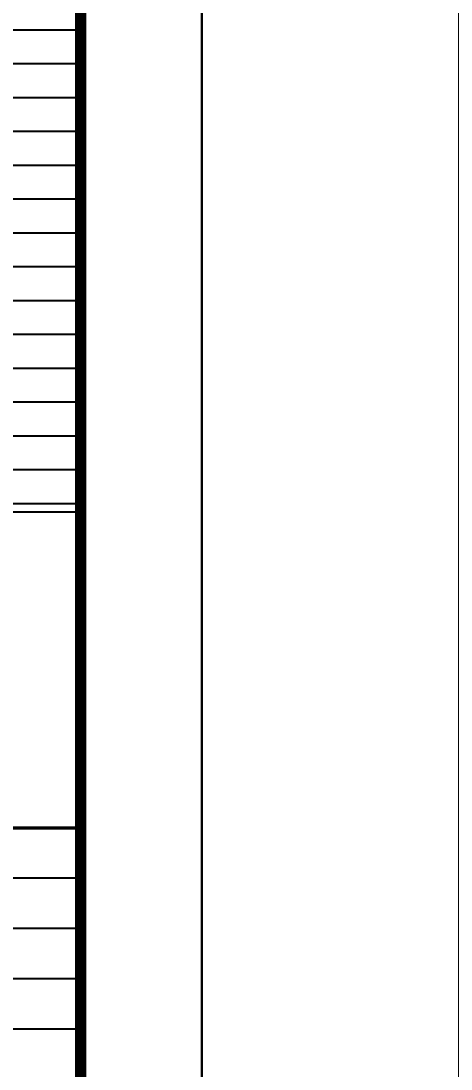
# Model space of a CAD drawing. Header units: millimetres. Extents: x 3355 to 129505, y 4600 to 34300.
# Drawn here: x 43800 to 47617, y 14512 to 23806 of the extents above; entities that cross this region are included whole.
import ezdxf
from ezdxf.enums import TextEntityAlignment as Align
from ezdxf.xclip import XClip

# ---------------------------------------------------------------- set-up
doc = ezdxf.new("R2010")
doc.units = ezdxf.units.MM
doc.header["$LTSCALE"] = 800
doc.header["$XCLIPFRAME"] = 0
for name, pattern in [('CEN', [62, 60, -1, 0, -1]), ('DASH', [0.35, 0.25, -0.1]), ('PHANTOM2', [1.25, 0.625, -0.125, 0.125, -0.125, 0.125, -0.125]), ('점선1', [2, 1.25, -0.75])]:
    doc.linetypes.add(name, pattern=pattern)
doc.layers.get('Defpoints').update_dxf_attribs({"color": 167})
for name, color, linetype in [('arch', 8, 'Continuous'), ('XR-SHEET-SHT', 5, 'Continuous'), ('XREF', 7, 'CEN')]:
    doc.layers.add(name, color=color, linetype=linetype)
doc.layers.add('TXT-1', color=137, linetype='Continuous', plot=False)
doc.layers.add('건축도면', color=9, linetype='Continuous', lineweight=25)
doc.styles.add('스타일1', font='malgun.ttf')

# ---------------------------------------------------------------- blocks, each defined once
blk = doc.blocks.new('XR-FORM-EE', base_point=(461, 408))
at = {"layer": 'Defpoints', "linetype": 'Continuous', "ltscale": 2}
for points in [[(147457, 76511), (163900, 76511)], [(147457, 75311), (163900, 75311)], [(147457, 74111), (163900, 74111)], [(147457, 72911), (163900, 72911)], [(147457, 71711), (163900, 71711)], [(147457, 70511), (163900, 70511)], [(147457, 69311), (163900, 69311)], [(147457, 68111), (163900, 68111)], [(147457, 66911), (163900, 66911)], [(147457, 65711), (163900, 65711)], [(147457, 64511), (163900, 64511)], [(147457, 63311), (163900, 63311)], [(147457, 62111), (163900, 62111)], [(147457, 60911), (163900, 60911)], [(147457, 59711), (163900, 59711)]]:
    blk.add_lwpolyline(points, dxfattribs=at)
at = {"layer": 'XR-SHEET-SHT', "color": 5}
for p, q in [((163900, 59400), (146700, 59400)), ((163900, 48198), (146700, 48198)), ((163900, 46413), (146700, 46413)), ((163900, 44628), (146700, 44628)), ((163900, 42844), (146700, 42844)), ((163900, 41059), (146700, 41059))]:
    blk.add_line(p, q, dxfattribs=at)
blk.add_lwpolyline([(0, 118800), (168200, 118800), (168200, 0), (0, 0)], close=True, dxfattribs=at)
at = {"layer": 'XR-SHEET-SHT', "color": 5, "const_width": 400}
blk.add_lwpolyline([(9300, 114600), (163900, 114600), (163900, 4200), (9300, 4200)], close=True, dxfattribs=at)
at = {"layer": 'XR-SHEET-SHT', "color": 5, "const_width": 114}
blk.add_lwpolyline([(146700, 48198), (163900, 48198)], dxfattribs=at)
blk = doc.blocks.new('XR-현황측량도')
at = {"color": 0}
blk.add_lwpolyline([(86810.5, 78764.2, 0.043248), (87948.8, 77003.3, 0.113814), (91116.8, 74545.3, 0.13394), (93095.3, 74047.2), (94070.6, 74047.3), (99828.2, 74046.3), (108550.3, 74045.8), (116948, 74021.7), (126987.3, 74021.1), (128740.4, 73974.7), (135158.9, 74062.7), (143027.2, 74043.6), (151689.9, 74037.3), (154882.8, 74051.1), (162788.9, 74142.4), (171654.6, 74151.5), (178947.9, 74224.2)], format="xyb", dxfattribs=at)
blk = doc.blocks.new('XR-PLAN', base_point=(461, 408.4))
at = {"layer": 'arch'}
for p, q in [((53190, 42700), (67000, 42700)), ((52900, 42600), (67000, 42600))]:
    blk.add_line(p, q, dxfattribs=at)
at = {"layer": 'arch', "linetype": 'DASH'}
blk.add_lwpolyline([(58193.9, 55900), (41700, 55900), (41700, 43269), (58193.9, 43269)], close=True, dxfattribs=at)
at = {"layer": 'arch', "linetype": 'PHANTOM2', "ltscale": 3, "const_width": 20}
for points in [[(53700, 43100), (65300, 42700)], [(53700, 42700), (65300, 43100)]]:
    blk.add_lwpolyline(points, dxfattribs=at)
at = {"layer": 'arch'}
ref = blk.add_blockref('XR-현황측량도', (-77510.5, -35338.3), dxfattribs=at)
XClip(ref).set_block_clipping_path([(86810.4680804907, 39538.2997129494), (224210.4680804907, 149938.2997129495)])
at = {"layer": 'TXT-1', "style": '스타일1'}
blk.add_text('크레인 설치구간 (5ton)', height=300, dxfattribs=at).set_placement((56051.9, 44850), align=Align.MIDDLE_CENTER)

msp = doc.modelspace()

# ---------------------------------------------------------------- block references
at = {"layer": 'XREF', "xscale": 0.25, "yscale": 0.25, "zscale": 0.25}
for p in [(3469.85398, 4702.54534), (45519.85398, 4702.54534)]:
    msp.add_blockref('XR-FORM-EE', p, dxfattribs=at)
at = {"layer": '건축도면', "color": 1, "linetype": '점선1', "ltscale": 0.2}
ref = msp.add_blockref('XR-PLAN', (-6983.32308, -27635.43025), dxfattribs=at)
XClip(ref).set_block_clipping_path([(56227.7345986668, 39479.2603850555), (77438.0684519374, 60194.2361228569)])
ref = msp.add_blockref('XR-PLAN', (35066.67692, -27635.43025), dxfattribs=at)
XClip(ref).set_block_clipping_path([(56227.7345986668, 39479.2603850555), (77438.0684519374, 60194.2361228569)])

doc.saveas('drawing.dxf')
